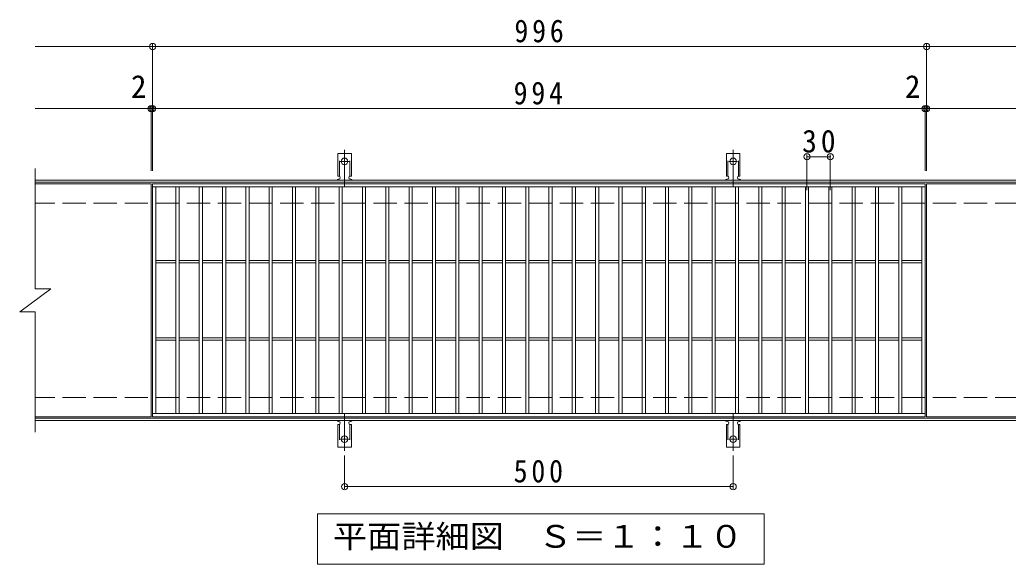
# Model space of a CAD drawing. Units: millimetres on the paper, enlarged 2 times, with parts at other scales. Extents: x -304 to 335, y -274 to 240.
# Drawn here: x -132.8 to 121.6, y 99.2 to 239.5 of the extents above; entities that cross this region are included whole.
import ezdxf
from ezdxf.enums import TextEntityAlignment as Align

# ---------------------------------------------------------------- set-up
doc = ezdxf.new("R2010")
doc.units = ezdxf.units.MM
doc.header["$LTSCALE"] = 2
doc.header["$PDMODE"] = 32
doc.header["$PDSIZE"] = 1.6
for name, pattern in [('CHAIN2', [12, 9, -1, 1, -1]), ('DASHED2', [3, 2, -1]), ('DASHED3', [4, 3, -1])]:
    doc.linetypes.add(name, pattern=pattern)
for name, color, linetype, lineweight in [('C-1', 2, 'Continuous', 9), ('C-2', 3, 'Continuous', 9), ('C-4', 7, 'Continuous', 9), ('C-5', 7, 'Continuous', 9), ('C-A', 3, 'Continuous', 9)]:
    doc.layers.add(name, color=color, linetype=linetype, lineweight=lineweight)
doc.styles.add('ＭＳ ゴシック', font='')
doc.styles.get('ＭＳ ゴシック').set_extended_font_data('MS Gothic')

msp = doc.modelspace()

# ---------------------------------------------------------------- linework, layer by layer
at = {"layer": 'C-1'}
for p, q in [((132.218, 198.219), (-128.782, 198.219)), ((132.218, 197.619), (-128.782, 197.619)), ((132.218, 136.819), (-128.782, 136.819)), ((132.218, 136.219), (-128.782, 136.219))]:
    msp.add_line(p, q, dxfattribs=at)
at = {"layer": 'C-1', "linetype": 'DASHED3'}
for p, q in [((132.218, 192.219), (-128.782, 192.219)), ((132.218, 142.219), (-128.782, 142.219))]:
    msp.add_line(p, q, dxfattribs=at)
at = {"layer": 'C-2'}
for p, q in [((-128.782, 201.219), (-128.782, 170.219)), ((-98.982, 197.219), (-128.782, 197.219)), ((-98.982, 197.219), (-98.982, 137.219)), ((-98.582, 196.419), (100.218, 196.419)), ((-97.782, 138.019), (-97.782, 196.419)), ((-92.582, 138.019), (-92.582, 196.419)), ((-91.782, 138.019), (-91.782, 196.419)), ((-86.582, 138.019), (-86.582, 196.419)), ((-85.782, 138.019), (-85.782, 196.419)), ((-80.582, 138.019), (-80.582, 196.419)), ((-79.782, 138.019), (-79.782, 196.419)), ((-74.582, 138.019), (-74.582, 196.419)), ((-73.782, 138.019), (-73.782, 196.419)), ((-68.582, 138.019), (-68.582, 196.419)), ((-67.782, 138.019), (-67.782, 196.419)), ((-62.582, 138.019), (-62.582, 196.419)), ((-61.782, 138.019), (-61.782, 196.419)), ((-56.582, 138.019), (-56.582, 196.419)), ((-55.782, 138.019), (-55.782, 196.419)), ((-50.582, 138.019), (-50.582, 196.419)), ((-49.782, 138.019), (-49.782, 196.419)), ((-44.582, 138.019), (-44.582, 196.419)), ((-43.782, 138.019), (-43.782, 196.419)), ((-38.582, 138.019), (-38.582, 196.419)), ((-37.782, 138.019), (-37.782, 196.419)), ((-32.582, 138.019), (-32.582, 196.419)), ((-31.782, 138.019), (-31.782, 196.419)), ((-26.582, 138.019), (-26.582, 196.419)), ((-25.782, 138.019), (-25.782, 196.419)), ((-20.582, 138.019), (-20.582, 196.419)), ((-19.782, 138.019), (-19.782, 196.419)), ((-14.582, 138.019), (-14.582, 196.419)), ((-13.782, 138.019), (-13.782, 196.419)), ((-8.582, 138.019), (-8.582, 196.419)), ((-7.782, 138.019), (-7.782, 196.419)), ((-2.582, 138.019), (-2.582, 196.419)), ((-1.782, 138.019), (-1.782, 196.419)), ((3.418, 138.019), (3.418, 196.419)), ((4.218, 138.019), (4.218, 196.419)), ((9.418, 138.019), (9.418, 196.419)), ((10.218, 138.019), (10.218, 196.419)), ((15.418, 138.019), (15.418, 196.419)), ((16.218, 138.019), (16.218, 196.419)), ((21.418, 138.019), (21.418, 196.419)), ((22.218, 138.019), (22.218, 196.419)), ((27.418, 138.019), (27.418, 196.419)), ((28.218, 138.019), (28.218, 196.419)), ((33.418, 138.019), (33.418, 196.419)), ((34.218, 138.019), (34.218, 196.419)), ((39.418, 138.019), (39.418, 196.419)), ((40.218, 138.019), (40.218, 196.419)), ((45.418, 138.019), (45.418, 196.419)), ((46.218, 138.019), (46.218, 196.419)), ((51.418, 138.019), (51.418, 196.419)), ((52.218, 138.019), (52.218, 196.419)), ((57.418, 138.019), (57.418, 196.419)), ((58.218, 138.019), (58.218, 196.419)), ((63.418, 138.019), (63.418, 196.419)), ((64.218, 138.019), (64.218, 196.419)), ((69.418, 138.019), (69.418, 196.419)), ((70.218, 138.019), (70.218, 196.419)), ((75.418, 138.019), (75.418, 196.419)), ((76.218, 138.019), (76.218, 196.419)), ((81.418, 138.019), (81.418, 196.419)), ((82.218, 138.019), (82.218, 196.419)), ((87.418, 138.019), (87.418, 196.419)), ((88.218, 138.019), (88.218, 196.419)), ((93.418, 138.019), (93.418, 196.419)), ((94.218, 138.019), (94.218, 196.419)), ((99.418, 138.019), (99.418, 196.419)), ((100.218, 197.219), (100.218, 137.219)), ((100.618, 197.219), (100.618, 137.219)), ((132.218, 197.219), (100.618, 197.219)), ((-97.782, 177.519), (-92.582, 177.519)), ((-97.782, 176.919), (-92.582, 176.919)), ((-91.782, 177.519), (-86.582, 177.519)), ((-91.782, 176.919), (-86.582, 176.919)), ((-85.782, 177.519), (-80.582, 177.519)), ((-85.782, 176.919), (-80.582, 176.919)), ((-79.782, 177.519), (-74.582, 177.519)), ((-79.782, 176.919), (-74.582, 176.919)), ((-73.782, 177.519), (-68.582, 177.519)), ((-73.782, 176.919), (-68.582, 176.919)), ((-67.782, 177.519), (-62.582, 177.519)), ((-67.782, 176.919), (-62.582, 176.919)), ((-61.782, 177.519), (-56.582, 177.519)), ((-61.782, 176.919), (-56.582, 176.919)), ((-55.782, 177.519), (-50.582, 177.519)), ((-55.782, 176.919), (-50.582, 176.919)), ((-49.782, 177.519), (-44.582, 177.519)), ((-49.782, 176.919), (-44.582, 176.919)), ((-43.782, 177.519), (-38.582, 177.519)), ((-43.782, 176.919), (-38.582, 176.919)), ((-37.782, 177.519), (-32.582, 177.519)), ((-37.782, 176.919), (-32.582, 176.919)), ((-31.782, 177.519), (-26.582, 177.519)), ((-31.782, 176.919), (-26.582, 176.919)), ((-25.782, 177.519), (-20.582, 177.519)), ((-25.782, 176.919), (-20.582, 176.919)), ((-19.782, 177.519), (-14.582, 177.519)), ((-19.782, 176.919), (-14.582, 176.919)), ((-13.782, 177.519), (-8.582, 177.519)), ((-13.782, 176.919), (-8.582, 176.919)), ((-7.782, 177.519), (-2.582, 177.519)), ((-7.782, 176.919), (-2.582, 176.919)), ((-1.782, 177.519), (3.418, 177.519)), ((-1.782, 176.919), (3.418, 176.919)), ((4.218, 177.519), (9.418, 177.519)), ((4.218, 176.919), (9.418, 176.919)), ((10.218, 177.519), (15.418, 177.519)), ((10.218, 176.919), (15.418, 176.919)), ((16.218, 177.519), (21.418, 177.519)), ((16.218, 176.919), (21.418, 176.919)), ((22.218, 177.519), (27.418, 177.519)), ((22.218, 176.919), (27.418, 176.919)), ((28.218, 177.519), (33.418, 177.519)), ((28.218, 176.919), (33.418, 176.919)), ((34.218, 177.519), (39.418, 177.519)), ((34.218, 176.919), (39.418, 176.919)), ((40.218, 177.519), (45.418, 177.519)), ((40.218, 176.919), (45.418, 176.919)), ((46.218, 177.519), (51.418, 177.519)), ((46.218, 176.919), (51.418, 176.919)), ((52.218, 177.519), (57.418, 177.519)), ((52.218, 176.919), (57.418, 176.919)), ((58.218, 177.519), (63.418, 177.519)), ((58.218, 176.919), (63.418, 176.919)), ((64.218, 177.519), (69.418, 177.519)), ((64.218, 176.919), (69.418, 176.919)), ((70.218, 177.519), (75.418, 177.519)), ((70.218, 176.919), (75.418, 176.919)), ((76.218, 177.519), (81.418, 177.519)), ((76.218, 176.919), (81.418, 176.919)), ((82.218, 177.519), (87.418, 177.519)), ((82.218, 176.919), (87.418, 176.919)), ((88.218, 177.519), (93.418, 177.519)), ((88.218, 176.919), (93.418, 176.919)), ((94.218, 177.519), (99.418, 177.519)), ((94.218, 176.919), (99.418, 176.919)), ((-132.782, 164.219), (-124.782, 170.219)), ((-128.782, 170.219), (-124.782, 170.219)), ((-132.782, 164.219), (-128.782, 164.219)), ((-128.782, 164.219), (-128.782, 133.219)), ((-97.782, 157.519), (-92.582, 157.519)), ((-97.782, 156.919), (-92.582, 156.919)), ((-91.782, 157.519), (-86.582, 157.519)), ((-91.782, 156.919), (-86.582, 156.919)), ((-85.782, 157.519), (-80.582, 157.519)), ((-85.782, 156.919), (-80.582, 156.919)), ((-79.782, 157.519), (-74.582, 157.519)), ((-79.782, 156.919), (-74.582, 156.919)), ((-73.782, 157.519), (-68.582, 157.519)), ((-73.782, 156.919), (-68.582, 156.919)), ((-67.782, 157.519), (-62.582, 157.519)), ((-67.782, 156.919), (-62.582, 156.919)), ((-61.782, 157.519), (-56.582, 157.519)), ((-61.782, 156.919), (-56.582, 156.919)), ((-55.782, 157.519), (-50.582, 157.519)), ((-55.782, 156.919), (-50.582, 156.919)), ((-49.782, 157.519), (-44.582, 157.519)), ((-49.782, 156.919), (-44.582, 156.919)), ((-43.782, 157.519), (-38.582, 157.519)), ((-43.782, 156.919), (-38.582, 156.919)), ((-37.782, 157.519), (-32.582, 157.519)), ((-37.782, 156.919), (-32.582, 156.919)), ((-31.782, 157.519), (-26.582, 157.519)), ((-31.782, 156.919), (-26.582, 156.919)), ((-25.782, 157.519), (-20.582, 157.519)), ((-25.782, 156.919), (-20.582, 156.919)), ((-19.782, 157.519), (-14.582, 157.519)), ((-19.782, 156.919), (-14.582, 156.919)), ((-13.782, 157.519), (-8.582, 157.519)), ((-13.782, 156.919), (-8.582, 156.919)), ((-7.782, 157.519), (-2.582, 157.519)), ((-7.782, 156.919), (-2.582, 156.919)), ((-1.782, 157.519), (3.418, 157.519)), ((-1.782, 156.919), (3.418, 156.919)), ((4.218, 157.519), (9.418, 157.519)), ((4.218, 156.919), (9.418, 156.919)), ((10.218, 157.519), (15.418, 157.519)), ((10.218, 156.919), (15.418, 156.919)), ((16.218, 157.519), (21.418, 157.519)), ((16.218, 156.919), (21.418, 156.919)), ((22.218, 157.519), (27.418, 157.519)), ((22.218, 156.919), (27.418, 156.919)), ((28.218, 157.519), (33.418, 157.519)), ((28.218, 156.919), (33.418, 156.919)), ((34.218, 157.519), (39.418, 157.519)), ((34.218, 156.919), (39.418, 156.919)), ((40.218, 157.519), (45.418, 157.519)), ((40.218, 156.919), (45.418, 156.919)), ((46.218, 157.519), (51.418, 157.519)), ((46.218, 156.919), (51.418, 156.919)), ((52.218, 157.519), (57.418, 157.519)), ((52.218, 156.919), (57.418, 156.919)), ((58.218, 157.519), (63.418, 157.519)), ((58.218, 156.919), (63.418, 156.919)), ((64.218, 157.519), (69.418, 157.519)), ((64.218, 156.919), (69.418, 156.919)), ((70.218, 157.519), (75.418, 157.519)), ((70.218, 156.919), (75.418, 156.919)), ((76.218, 157.519), (81.418, 157.519)), ((76.218, 156.919), (81.418, 156.919)), ((82.218, 157.519), (87.418, 157.519)), ((82.218, 156.919), (87.418, 156.919)), ((88.218, 157.519), (93.418, 157.519)), ((88.218, 156.919), (93.418, 156.919)), ((94.218, 157.519), (99.418, 157.519)), ((94.218, 156.919), (99.418, 156.919)), ((100.218, 138.019), (-98.582, 138.019)), ((-98.982, 137.219), (-128.782, 137.219)), ((100.218, 137.219), (-98.582, 137.219)), ((132.218, 137.219), (100.618, 137.219))]:
    msp.add_line(p, q, dxfattribs=at)
msp.add_lwpolyline([(-98.582, 137.219), (-98.582, 197.219), (100.218, 197.219)], dxfattribs=at)
at = {"layer": 'C-4'}
for p, q in [((-128.782, 232.619), (132.218, 232.619)), ((-98.582, 200.619), (-98.582, 233.219)), ((100.618, 200.619), (100.618, 233.219)), ((-128.782, 216.619), (132.218, 216.619)), ((-98.982, 200.619), (-98.982, 217.219)), ((100.218, 200.619), (100.218, 217.219)), ((69.818, 195.619), (69.818, 204.819)), ((69.818, 204.219), (75.818, 204.219)), ((75.818, 195.619), (75.818, 204.819)), ((-49.182, 127.275), (-49.182, 118.619)), ((50.818, 127.275), (50.818, 118.619)), ((-49.182, 119.219), (50.818, 119.219))]:
    msp.add_line(p, q, dxfattribs=at)
for p in [(-98.582, 232.619), (100.618, 232.619), (-98.982, 216.619), (-98.582, 216.619), (100.218, 216.619), (100.618, 216.619), (69.818, 204.219), (75.818, 204.219), (-49.182, 119.219), (50.818, 119.219)]:
    msp.add_point(p, dxfattribs=at)
at = {"layer": 'C-5'}
msp.add_lwpolyline([(-56.182, 99.219), (-56.182, 112.219), (58.818, 112.219), (58.818, 99.219)], close=True, dxfattribs=at)
at = {"layer": 'C-A'}
for p, q in [((-50.932, 199.219), (-50.932, 205.019)), ((-47.432, 205.019), (-50.932, 205.019)), ((-47.432, 199.219), (-47.432, 205.019)), ((49.068, 199.219), (49.068, 205.019)), ((52.568, 205.019), (49.068, 205.019)), ((52.568, 199.219), (52.568, 205.019)), ((-50.932, 199.219), (-50.682, 199.219)), ((-47.432, 199.219), (-47.682, 199.219)), ((49.068, 199.219), (49.318, 199.219)), ((52.568, 199.219), (52.318, 199.219)), ((-50.782, 198.419), (-50.682, 198.419)), ((-47.683, 198.419), (-47.58, 198.419)), ((49.218, 198.419), (49.318, 198.419)), ((52.317, 198.419), (52.42, 198.419)), ((-50.932, 135.219), (-50.682, 135.219)), ((-50.932, 135.219), (-50.932, 129.419)), ((-50.782, 136.019), (-50.682, 136.019)), ((-47.683, 136.019), (-47.58, 136.019)), ((-47.432, 135.219), (-47.682, 135.219)), ((-47.432, 135.219), (-47.432, 129.419)), ((49.068, 135.219), (49.318, 135.219)), ((49.068, 135.219), (49.068, 129.419)), ((49.218, 136.019), (49.318, 136.019)), ((52.317, 136.019), (52.42, 136.019)), ((52.568, 135.219), (52.318, 135.219)), ((52.568, 135.219), (52.568, 129.419)), ((-47.432, 129.419), (-50.932, 129.419)), ((52.568, 129.419), (49.068, 129.419))]:
    msp.add_line(p, q, dxfattribs=at)
at = {"layer": 'C-A', "linetype": 'DASHED2'}
for p, q in [((-50.532, 199.19), (-50.532, 205.019)), ((-47.832, 199.19), (-47.832, 205.019)), ((49.468, 199.19), (49.468, 205.019)), ((52.168, 199.19), (52.168, 205.019)), ((-50.532, 135.248), (-50.532, 129.419)), ((-47.832, 135.248), (-47.832, 129.419)), ((49.468, 135.248), (49.468, 129.419)), ((52.168, 135.248), (52.168, 129.419))]:
    msp.add_line(p, q, dxfattribs=at)
at = {"layer": 'C-A', "color": 7, "linetype": 'CHAIN2'}
for p, q in [((-49.182, 196.526), (-49.182, 206.006)), ((50.818, 196.526), (50.818, 206.006)), ((-50.337, 203.019), (-48.027, 203.019)), ((49.663, 203.019), (51.973, 203.019)), ((-49.182, 137.913), (-49.182, 128.433)), ((50.818, 137.913), (50.818, 128.433)), ((-50.337, 131.419), (-48.027, 131.419)), ((49.663, 131.419), (51.973, 131.419))]:
    msp.add_line(p, q, dxfattribs=at)
at = {"layer": 'C-A'}
for centre in [(-49.182, 203.019), (50.818, 203.019), (-49.182, 131.419), (50.818, 131.419)]:
    msp.add_circle(centre, 0.85, dxfattribs=at)
for centre, start, end in [((-50.682, 198.819), 270, 90), ((-47.682, 198.819), 90, 269.8667), ((49.318, 198.819), 270, 90), ((52.318, 198.819), 90, 269.8667), ((-50.782, 198.019), 90.27596, 150.00047), ((-47.582, 198.019), 29.99927, 89.75836), ((49.218, 198.019), 90.27596, 150.00047), ((52.418, 198.019), 29.99927, 89.75836), ((-50.782, 136.419), 209.99951, 269.72403), ((-50.682, 135.619), 270, 90), ((-47.682, 135.619), 90.13329, 270), ((-47.582, 136.419), 270.24162, 330.00072), ((49.218, 136.419), 209.99951, 269.72403), ((49.318, 135.619), 270, 90), ((52.318, 135.619), 90.13329, 270), ((52.418, 136.419), 270.24162, 330.00072)]:
    msp.add_arc(centre, 0.4, start, end, dxfattribs=at)

# ---------------------------------------------------------------- texts
at = {"layer": 'C-4', "color": 2, "style": 'ＭＳ ゴシック'}
for p in [(-104.174, 217.619), (95.026, 217.619)]:
    msp.add_text('2', height=5.865, dxfattribs=at).set_placement(p, align=Align.BOTTOM_LEFT)
at = {"layer": 'C-4', "color": 2, "char_height": 5.865, "attachment_point": 7, "style": 'ＭＳ ゴシック'}
for s, insert in [('\\T1.27;\\W0.9;996', (-5.482, 233.619)), ('\\T1.27;\\W0.9;994', (-5.682, 217.619)), ('\\T1.27;\\W0.95;30', (68.568, 205.219)), ('\\T1.27;\\W0.9;500', (-5.682, 120.219))]:
    msp.add_mtext(s, dxfattribs=dict(at, insert=insert))
at = {"layer": 'C-5', "color": 2, "style": 'ＭＳ ゴシック', "width": 1.1}
msp.add_text('平面詳細図\u3000Ｓ＝１：１０', height=5.865, dxfattribs=at).set_placement((-52.182, 101.719), align=Align.BOTTOM_LEFT)

doc.saveas('drawing.dxf')
